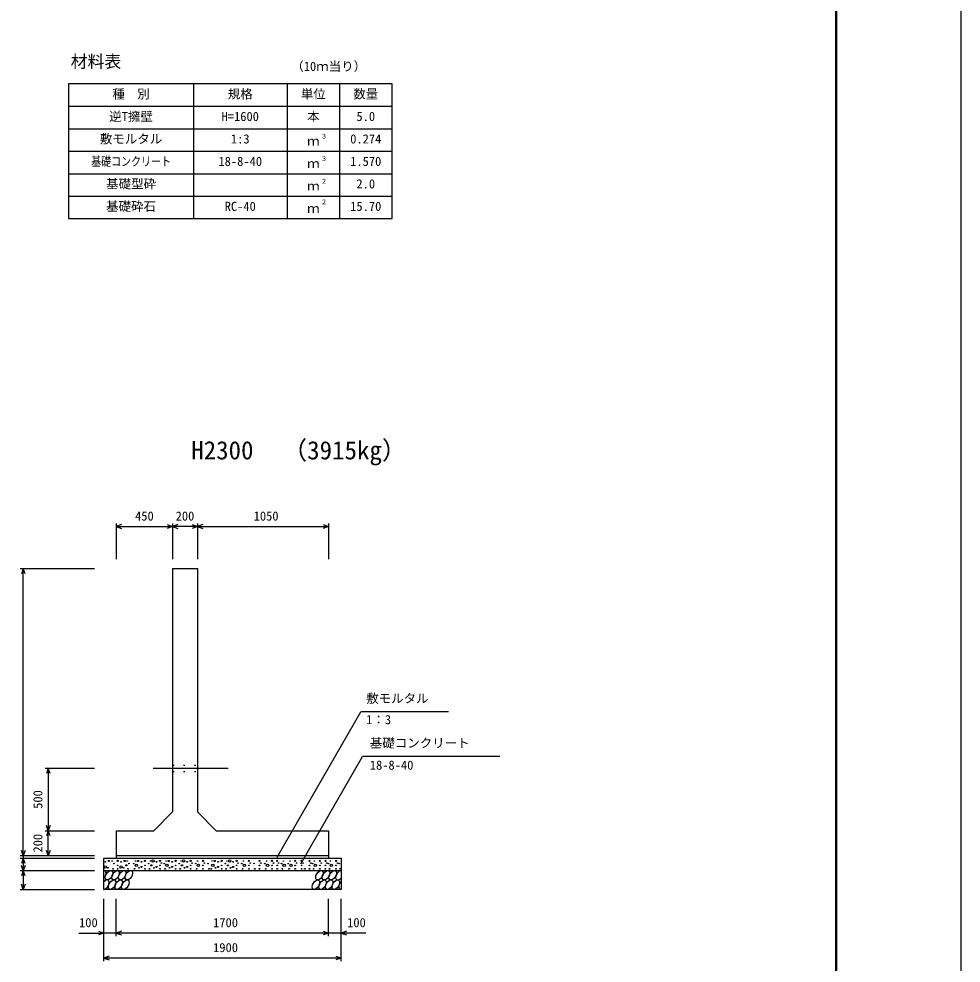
# Model space of a CAD drawing. Units: millimetres, scale not verified. Extents: x -42000 to 42000, y -14850 to 14850.
# Drawn here: x 34453 to 42000, y -642 to 6922 of the extents above; entities that cross this region are included whole.
import ezdxf
from ezdxf.enums import TextEntityAlignment as Align

# ---------------------------------------------------------------- set-up
doc = ezdxf.new("R2010")
doc.units = ezdxf.units.MM
doc.header["$LTSCALE"] = 50
doc.linetypes.add('DOTTED', pattern=[1.75, 0.25, -1.5])
doc.linetypes.add('LONG_DASHED_DOTTED', pattern=[15.25, 12, -1.5, 0.25, -1.5])
for name, color, linetype, lineweight in [('0-0_CENTER', 7, 'LONG_DASHED_DOTTED', 25), ('0-1_DIM', 7, 'Continuous', 25), ('0-2_Defpoints', 5, 'Continuous', 25), ('0-3_HATCH', 6, 'Continuous', 25), ('0-4_HYO', 3, 'Continuous', 25), ('0-5_HYO2', 4, 'Continuous', 25), ('0-6_OUTLINE', 1, 'Continuous', 25), ('0-7_OUTLINE2', 4, 'DOTTED', 25), ('0-8_TXT', 7, 'Continuous', 25), ('0-9_WAKU', 3, 'Continuous', 25)]:
    doc.layers.add(name, color=color, linetype=linetype, lineweight=lineweight)
doc.styles.add('ＭＳ ゴシック', font='')
doc.styles.get('ＭＳ ゴシック').set_extended_font_data('MS Gothic')

msp = doc.modelspace()

# ---------------------------------------------------------------- linework, layer by layer
at = {"layer": '0-0_CENTER'}
msp.add_line((35529.23, 918.77), (36164.23, 918.77), dxfattribs=at)
at = {"layer": '0-1_DIM'}
for p, q in [((35233.84, 2880.67), (35233.84, 2593.77)), ((35683.84, 2880.67), (35683.84, 2593.77)), ((35883.84, 2880.67), (35883.84, 2593.77)), ((36933.84, 2880.67), (36933.84, 2593.77)), ((35233.84, 2855.67), (35683.84, 2855.67)), ((35883.84, 2855.67), (35683.84, 2855.67)), ((35883.84, 2855.67), (36933.84, 2855.67)), ((34463.84, 2518.77), (35058.84, 2518.77)), ((34488.84, 218.77), (34488.84, 2518.77)), ((36520.99, 207.45), (37192.26, 1370.12)), ((37894.67, 1370.12), (37192.26, 1370.12)), ((36710.47, 153.06), (37206.74, 1012.62)), ((38306.28, 1012.62), (37206.74, 1012.62)), ((34663.84, 918.77), (35058.84, 918.77)), ((34688.84, 918.77), (34688.84, 418.77)), ((34663.84, 418.77), (35058.84, 418.77)), ((34688.84, 218.77), (34688.84, 418.77)), ((34463.84, 218.77), (35058.84, 218.77)), ((34463.84, 198.77), (35058.84, 198.77)), ((34488.84, 218.77), (34488.84, 198.77)), ((34488.84, 198.77), (34488.84, 98.77)), ((34463.84, 98.77), (35058.84, 98.77)), ((34488.84, 98.77), (34488.84, -51.23)), ((34463.84, -51.23), (35058.84, -51.23)), ((35133.84, -626.23), (35133.84, -126.23)), ((35233.84, -426.23), (35233.84, -126.23)), ((36933.84, -426.23), (36933.84, -126.23)), ((36933.84, -426.23), (36933.84, -126.23)), ((37033.84, -626.23), (37033.84, -126.23)), ((34934.29, -401.23), (35133.84, -401.23)), ((35233.84, -401.23), (35133.84, -401.23)), ((36933.84, -401.23), (35233.84, -401.23)), ((37033.84, -401.23), (36933.84, -401.23)), ((37233.38, -401.23), (37033.84, -401.23)), ((37033.84, -601.23), (35133.84, -601.23))]:
    msp.add_line(p, q, dxfattribs=at)
for points in [[(35276.13, 2871.06), (35233.84, 2855.67), (35276.13, 2840.27)], [(35641.55, 2871.06), (35683.84, 2855.67), (35641.55, 2840.27)], [(35726.13, 2871.06), (35683.84, 2855.67), (35726.13, 2840.27)], [(35841.55, 2871.06), (35883.84, 2855.67), (35841.55, 2840.27)], [(35926.13, 2871.06), (35883.84, 2855.67), (35926.13, 2840.27)], [(36891.55, 2871.06), (36933.84, 2855.67), (36891.55, 2840.27)], [(34504.23, 2476.49), (34488.84, 2518.77), (34473.45, 2476.49)], [(34704.23, 876.49), (34688.84, 918.77), (34673.45, 876.49)], [(34704.23, 461.06), (34688.84, 418.77), (34673.45, 461.06)], [(34704.23, 376.49), (34688.84, 418.77), (34673.45, 376.49)], [(34504.23, 261.06), (34488.84, 218.77), (34473.45, 261.06)], [(34704.23, 261.06), (34688.84, 218.77), (34673.45, 261.06)], [(34504.23, 156.49), (34488.84, 198.77), (34473.45, 156.49)], [(34504.23, 141.06), (34488.84, 98.77), (34473.45, 141.06)], [(34504.23, 56.49), (34488.84, 98.77), (34473.45, 56.49)], [(34504.23, -8.94), (34488.84, -51.23), (34473.45, -8.94)], [(35091.55, -385.84), (35133.84, -401.23), (35091.55, -416.62)], [(35276.13, -385.84), (35233.84, -401.23), (35276.13, -416.62)], [(36891.55, -385.84), (36933.84, -401.23), (36891.55, -416.62)], [(37076.13, -385.84), (37033.84, -401.23), (37076.13, -416.62)], [(35176.13, -585.84), (35133.84, -601.23), (35176.13, -616.62)], [(36991.55, -585.84), (37033.84, -601.23), (36991.55, -616.62)]]:
    msp.add_lwpolyline(points, dxfattribs=at)
at = {"layer": '0-2_Defpoints'}
msp.add_lwpolyline([(0, -14850), (42000, -14850), (42000, 14850), (0, 14850)], close=True, dxfattribs=at)
at = {"layer": '0-3_HATCH'}
for centre, radius in [((35145.74, 168.95), 2.5), ((35173.78, 175.95), 5), ((35200.91, 175.95), 2.5), ((35214.93, 154.94), 2.5), ((35243.81, 176.82), 5), ((35271.85, 168.95), 2.5), ((35299.88, 175.95), 5), ((35320.91, 175.95), 2.5), ((35334.93, 154.94), 2.5), ((35372.75, 154.94), 2.5), ((35386.77, 175.95), 2.5), ((35407.8, 175.95), 5), ((35435.83, 168.95), 2.5), ((35463.87, 176.82), 5), ((35492.75, 154.94), 2.5), ((35506.77, 175.95), 2.5), ((35527.8, 175.95), 10), ((35555.83, 168.95), 2.5), ((35583.87, 176.82), 5), ((35595.21, 159.26), 2.5), ((35617.97, 154.94), 2.5), ((35631.99, 175.95), 2.5), ((35653.02, 175.95), 5), ((35681.06, 168.95), 2.5), ((35709.1, 176.82), 5), ((35737.97, 154.94), 2.5), ((35751.99, 175.95), 2.5), ((35773.02, 175.95), 10), ((35801.06, 168.95), 2.5), ((35829.1, 176.82), 5), ((35840.44, 159.26), 2.5), ((35869.9, 154.94), 2.5), ((35883.92, 175.95), 2.5), ((35927.54, 176.82), 5), ((35938.88, 159.26), 2.5), ((35968.34, 154.94), 2.5), ((36000.05, 175.95), 2.5), ((36021.08, 175.95), 5), ((36049.12, 168.95), 2.5), ((36077.16, 176.82), 5), ((36106.03, 154.94), 2.5), ((36120.05, 175.95), 2.5), ((36141.08, 175.95), 10), ((36169.12, 168.95), 2.5), ((36197.16, 176.82), 5), ((36208.5, 159.26), 2.5), ((36237.96, 154.94), 2.5), ((36251.97, 175.95), 2.5), ((36295.59, 176.82), 5), ((36306.93, 159.26), 2.5), ((36336.39, 154.94), 2.5), ((36380.19, 176.82), 5), ((36391.53, 159.26), 2.5), ((36423.55, 154.94), 2.5), ((36437.57, 175.95), 2.5), ((36481.19, 176.82), 5), ((36492.53, 159.26), 2.5), ((36522.31, 176.82), 5), ((36533.65, 159.26), 2.5), ((36556.83, 154.94), 2.5), ((36570.84, 175.95), 2.5), ((36611.26, 154.94), 2.5), ((36625.28, 175.95), 2.5), ((36666.4, 176.82), 5), ((36677.73, 159.26), 2.5), ((36717.95, 176.82), 5), ((36729.29, 159.26), 2.5), ((36780.75, 176.82), 5), ((36792.09, 159.26), 2.5), ((36806.56, 154.94), 2.5), ((36820.57, 175.95), 2.5), ((36863.97, 176.82), 5), ((36875.31, 159.26), 2.5), ((36908.73, 176.82), 5), ((36920.07, 159.26), 2.5), ((36934.53, 154.94), 2.5), ((36948.55, 175.95), 2.5), ((36992.67, 176.82), 5), ((37004.01, 159.26), 2.5), ((37018.48, 154.94), 2.5), ((35145.74, 127.8), 10), ((35166.77, 120.8), 2.5), ((35207.92, 112.92), 2.5), ((35243.81, 140.93), 2.5), ((35243.81, 112.92), 2.5), ((35271.85, 127.8), 10), ((35292.87, 120.8), 2.5), ((35313.9, 140.93), 5), ((35327.92, 112.92), 2.5), ((35379.76, 112.92), 2.5), ((35393.78, 140.93), 10), ((35414.81, 120.8), 2.5), ((35435.83, 127.8), 5), ((35463.87, 140.93), 2.5), ((35463.87, 112.92), 2.5), ((35499.76, 112.92), 2.5), ((35513.78, 140.93), 5), ((35534.81, 120.8), 2.5), ((35555.83, 127.8), 5), ((35583.87, 140.93), 2.5), ((35583.87, 112.92), 2.5), ((35624.98, 112.92), 2.5), ((35639, 140.93), 10), ((35660.03, 120.8), 2.5), ((35681.06, 127.8), 5), ((35709.1, 140.93), 2.5), ((35709.1, 112.92), 2.5), ((35744.98, 112.92), 2.5), ((35759, 140.93), 5), ((35780.03, 120.8), 2.5), ((35801.06, 127.8), 5), ((35829.1, 140.93), 2.5), ((35829.1, 112.92), 2.5), ((35876.91, 112.92), 2.5), ((35890.93, 140.93), 10), ((35927.54, 140.93), 2.5), ((35927.54, 112.92), 2.5), ((35975.35, 112.92), 2.5), ((35993.04, 112.92), 2.5), ((36007.06, 140.93), 10), ((36028.09, 120.8), 2.5), ((36049.12, 127.8), 5), ((36077.16, 140.93), 2.5), ((36077.16, 112.92), 2.5), ((36113.04, 112.92), 2.5), ((36127.06, 140.93), 5), ((36148.09, 120.8), 2.5), ((36169.12, 127.8), 5), ((36197.16, 140.93), 2.5), ((36197.16, 112.92), 2.5), ((36244.97, 112.92), 2.5), ((36258.99, 140.93), 10), ((36295.59, 140.93), 2.5), ((36295.59, 112.92), 2.5), ((36343.4, 112.92), 2.5), ((36380.19, 140.93), 2.5), ((36380.19, 112.92), 2.5), ((36430.56, 112.92), 2.5), ((36444.58, 140.93), 10), ((36481.19, 140.93), 2.5), ((36481.19, 112.92), 2.5), ((36522.31, 140.93), 2.5), ((36522.31, 112.92), 2.5), ((36563.84, 112.92), 2.5), ((36577.86, 140.93), 10), ((36618.27, 112.92), 2.5), ((36632.29, 140.93), 10), ((36666.4, 140.93), 2.5), ((36666.4, 112.92), 2.5), ((36717.95, 140.93), 2.5), ((36717.95, 112.92), 2.5), ((36743.97, 112.92), 2.5), ((36780.75, 140.93), 2.5), ((36780.75, 112.92), 2.5), ((36813.57, 112.92), 2.5), ((36827.59, 140.93), 10), ((36863.97, 140.93), 2.5), ((36863.97, 112.92), 2.5), ((36908.73, 140.93), 2.5), ((36908.73, 112.92), 2.5), ((36941.54, 112.92), 2.5), ((36955.56, 140.93), 10), ((36992.67, 140.93), 2.5), ((36992.67, 112.92), 2.5), ((37025.49, 112.92), 2.5)]:
    msp.add_circle(centre, radius, dxfattribs=at)
for centre, start_param, end_param in [((35121.47, 61.25), 4.385593, 6.6745444), ((37019.98, 61.25), 0.3357715, 4.4411806), ((35146.8, -13.74), 3.5111464, 7.548991), ((37045.3, -13.74), 1.2110787, 3.5658734)]:
    msp.add_ellipse(centre, major_axis=(21.81, 35.31), ratio=0.5792, start_param=start_param, end_param=end_param, dxfattribs=at)
for centre in [(35174.68, 61.25), (35227.89, 61.25), (35281.1, 61.25), (35334.31, 61.25), (36860.35, 61.25), (36913.56, 61.25), (36966.77, 61.25), (35200, -13.74), (35253.21, -13.74), (35306.42, -13.74), (36832.47, -13.74), (36885.67, -13.74), (36938.88, -13.74), (36992.09, -13.74)]:
    msp.add_ellipse(centre, major_axis=(21.81, 35.31), ratio=0.5792, dxfattribs=at)
at = {"layer": '0-4_HYO'}
for p, q in [((35851.84, 6401.78), (35851.84, 5321.78)), ((36601.84, 6401.78), (36601.84, 5321.78)), ((37021.84, 6401.78), (37021.84, 5321.78)), ((34851.84, 6221.78), (37441.84, 6221.78))]:
    msp.add_line(p, q, dxfattribs=at)
msp.add_lwpolyline([(34851.84, 5321.78), (37441.84, 5321.78), (37441.84, 6401.78), (34851.84, 6401.78)], close=True, dxfattribs=at)
at = {"layer": '0-5_HYO2'}
for p, q in [((34851.84, 6041.78), (37441.84, 6041.78)), ((34851.84, 5861.78), (37441.84, 5861.78)), ((34851.84, 5681.78), (37441.84, 5681.78)), ((34851.84, 5501.78), (37441.84, 5501.78))]:
    msp.add_line(p, q, dxfattribs=at)
at = {"layer": '0-6_OUTLINE'}
for p, q in [((35683.84, 2518.77), (35683.84, 568.77)), ((35683.84, 2518.77), (35883.84, 2518.77)), ((35883.84, 2518.77), (35883.84, 568.77)), ((35683.84, 568.77), (35533.84, 418.77)), ((35233.84, 418.77), (35533.84, 418.77)), ((35233.84, 418.77), (35233.84, 198.77)), ((36933.84, 418.77), (36933.84, 198.77)), ((35133.84, 198.77), (37033.84, 198.77)), ((35233.84, 218.77), (36933.84, 218.77)), ((37033.84, 198.77), (37033.84, -51.23)), ((35133.84, 98.77), (37033.84, 98.77))]:
    msp.add_line(p, q, dxfattribs=at)
for points in [[(35883.84, 568.77), (36033.84, 418.77), (36933.84, 418.77)], [(37033.84, -51.23), (35133.84, -51.23), (35133.84, 198.77)]]:
    msp.add_lwpolyline(points, dxfattribs=at)
at = {"layer": '0-7_OUTLINE2'}
for p, q in [((35683.84, 943.77), (35883.84, 943.77)), ((35683.84, 893.77), (35883.84, 893.77))]:
    msp.add_line(p, q, dxfattribs=at)
at = {"layer": '0-9_WAKU', "lineweight": 50}
msp.add_lwpolyline([(1000, -13850), (41000, -13850), (41000, 13850), (1000, 13850)], close=True, dxfattribs=at)

# ---------------------------------------------------------------- texts
at = {"layer": '0-1_DIM', "style": 'ＭＳ ゴシック'}
for s, p in [('450', (35383.84, 2880.67)), ('200', (35708.84, 2880.67)), ('1050', (36333.84, 2880.67)), ('敷モルタル', (37235.11, 1420.12)), ('1：3', (37235.11, 1250.01)), ('基礎コンクリート', (37263.99, 1062.62)), ('18-8-40', (37263.99, 884.99)), ('100', (34935.2, -376.23)), ('1700', (36008.84, -376.23)), ('100', (37082.48, -376.23)), ('1900', (36008.84, -576.23))]:
    msp.add_text(s, height=73.31, dxfattribs=at).set_placement(p, align=Align.BOTTOM_LEFT)
for s, p in [('500', (34663.84, 593.77)), ('200', (34663.84, 243.77))]:
    msp.add_text(s, height=73.31, rotation=90, dxfattribs=at).set_placement(p, align=Align.BOTTOM_LEFT)
at = {"layer": '0-8_TXT', "style": 'ＭＳ ゴシック'}
for s, height, p in [('材料表', 98.97, (34868.51, 6501.78)), ('（10ｍ当り）', 73.31, (36635.17, 6483.44)), ('種\u3000別', 73.31, (35201.84, 6261.78)), ('規格', 73.31, (36126.84, 6261.78)), ('単位', 73.31, (36711.84, 6261.78)), ('数量', 73.31, (37131.84, 6261.78)), ('逆T擁壁', 73.31, (35176.84, 6081.78)), ('H=1600', 73.31, (36076.84, 6081.78)), ('本', 73.31, (36761.84, 6081.78)), ('5.0', 73.31, (37156.84, 6081.78)), ('敷モルタル', 73.31, (35101.84, 5901.78)), ('1:3', 73.31, (36151.84, 5901.78)), ('３', 36.66, (36871.08, 5952.39)), ('0.274', 73.31, (37106.84, 5901.78)), ('ｍ', 73.31, (36761.84, 5885.11)), ('18-8-40', 73.31, (36051.84, 5721.78)), ('ｍ', 73.31, (36761.84, 5705.11)), ('３', 36.66, (36871.08, 5772.39)), ('1.570', 73.31, (37106.84, 5721.78)), ('基礎型砕', 73.31, (35151.84, 5541.78)), ('ｍ', 73.31, (36761.84, 5525.11)), ('２', 36.66, (36871.08, 5592.39)), ('2.0', 73.31, (37156.84, 5541.78)), ('基礎砕石', 73.31, (35151.84, 5361.78)), ('RC-40', 73.31, (36101.84, 5361.78)), ('２', 36.66, (36871.08, 5425.73)), ('15.70', 73.31, (37106.84, 5361.78)), ('ｍ', 73.31, (36761.84, 5345.11)), ('（3915kg）', 146.6, (36562.46, 3349.02)), ('H2300', 146.6, (35833.84, 3349.02))]:
    msp.add_text(s, height=height, dxfattribs=at).set_placement(p, align=Align.BOTTOM_LEFT)
at = {"layer": '0-8_TXT', "style": 'ＭＳ ゴシック', "width": 0.8}
msp.add_text('基礎コンクリート', height=73.31, dxfattribs=at).set_placement((35031.84, 5721.78), align=Align.BOTTOM_LEFT)

doc.saveas('drawing.dxf')
